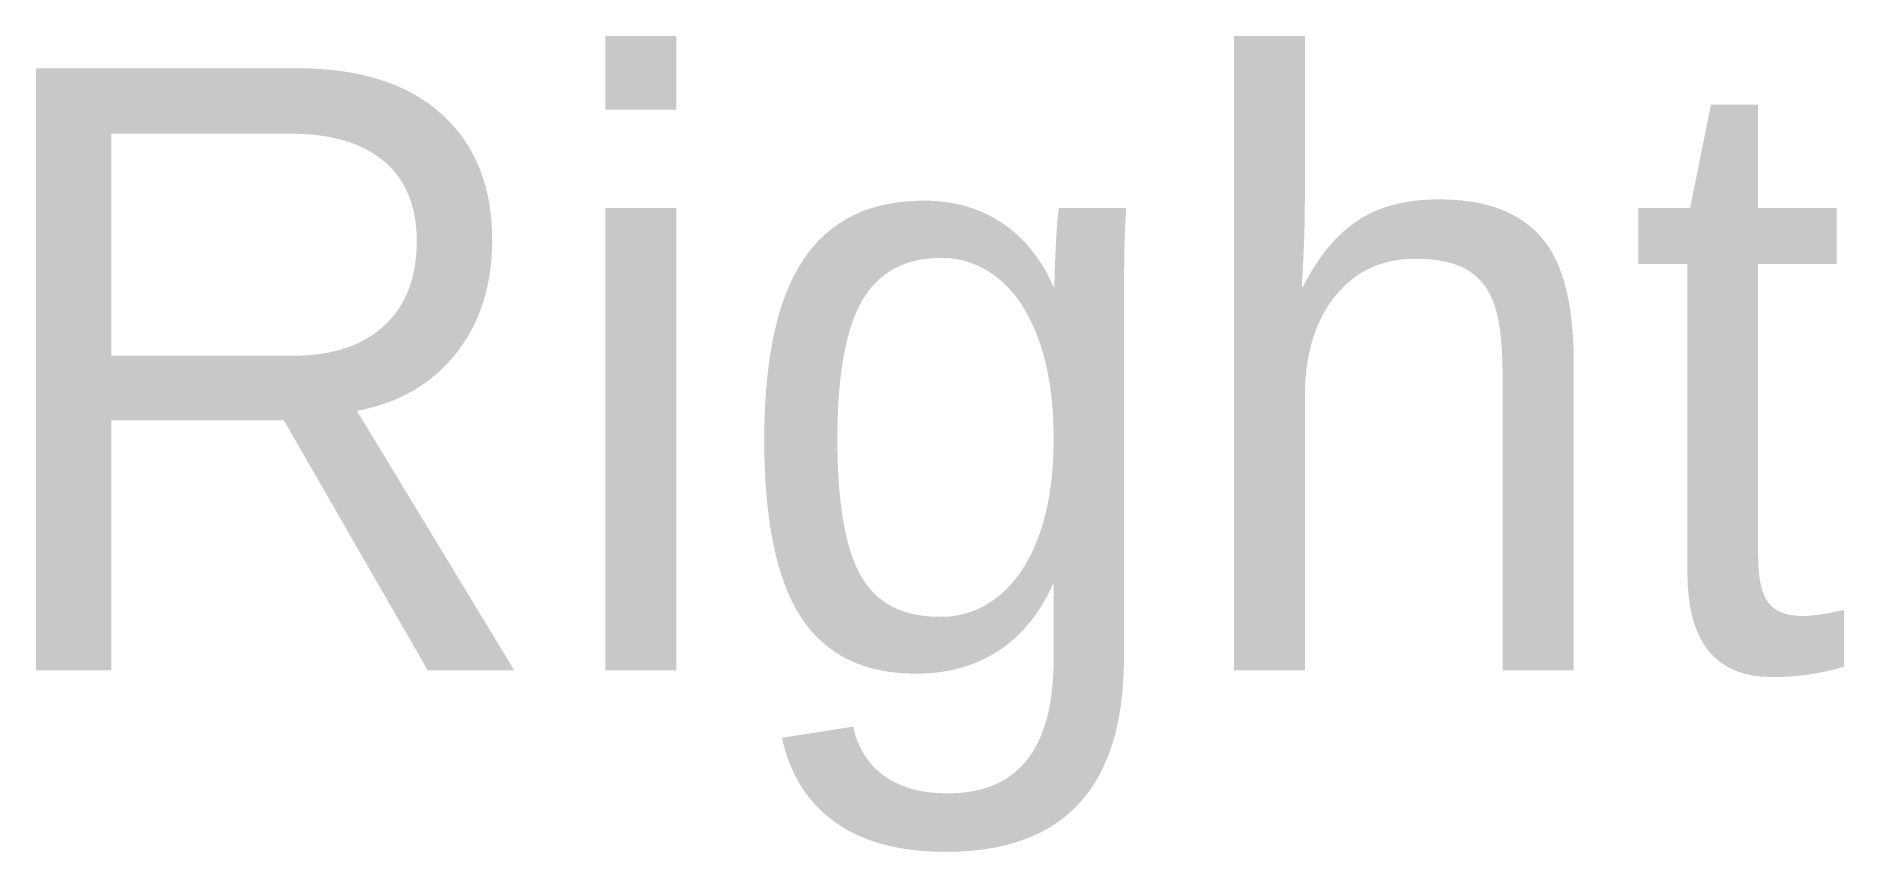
# Model space of a CAD drawing. Header units: millimetres. Extents: x -2.18 to 2.33, y -3.2 to -1.17.
import ezdxf
from ezdxf.enums import TextEntityAlignment as Align

# ---------------------------------------------------------------- set-up
doc = ezdxf.new("R2010")
doc.units = ezdxf.units.MM
doc.layers.add('Fill', color=7, linetype='CONTINUOUS', lineweight=20, true_color=0x000000)
doc.styles.add('textstyle0', font='')
doc.styles.get('textstyle0').set_extended_font_data('Ubuntu')

msp = doc.modelspace()

# ---------------------------------------------------------------- texts
at = {"layer": 'Fill', "style": 'textstyle0'}
msp.add_text('Right', height=1.5, dxfattribs=at).set_placement((0, -2), align=Align.MIDDLE_CENTER)

doc.saveas('drawing.dxf')
